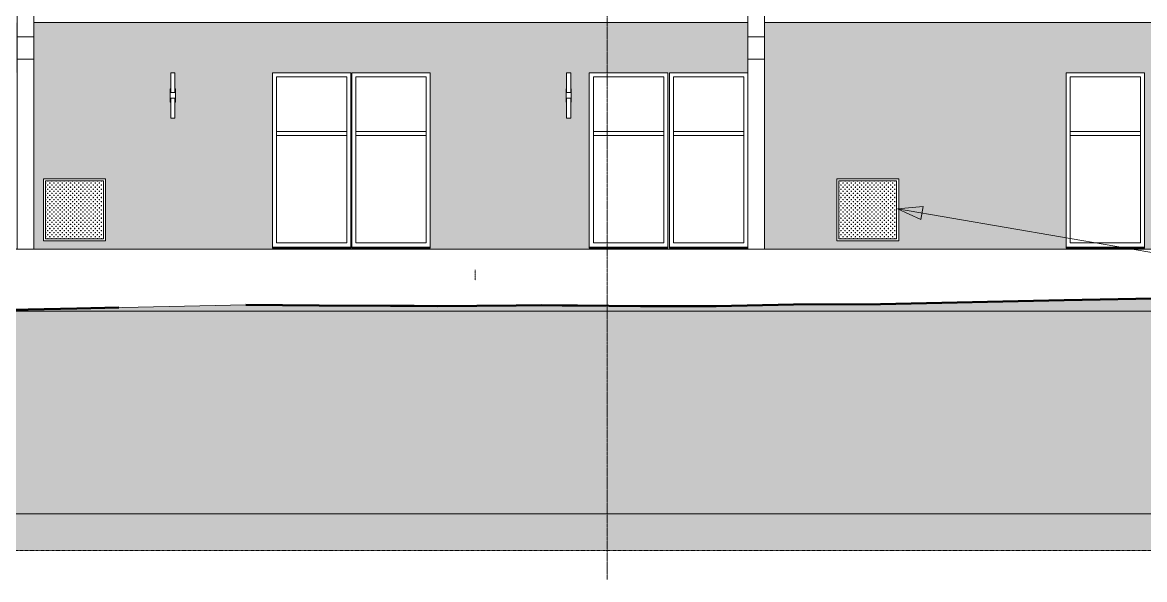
# Model space of a CAD drawing. Header units: inches. Extents: x 1747 to 7619, y -160 to 618.
# Drawn here: x 6418 to 6961, y -160 to 110 of the extents above; entities that cross this region are included whole.
import ezdxf

# ---------------------------------------------------------------- set-up
doc = ezdxf.new("R2010")
doc.units = ezdxf.units.IN
doc.header["$MEASUREMENT"] = 0
for name, pattern in [('Aligning Line 1_8_', [0.25, 0.125, -0.125]), ('Grid Line 1_2_', [0.875, 0.5, -0.125, 0.125, -0.125]), ('Hidden 1_8_', [0.1875, 0.125, -0.0625])]:
    doc.linetypes.add(name, pattern=pattern)
for name, color, linetype, lineweight in [('0-4', 10, 'Continuous', 5), ('A-CLNG', 13, 'Continuous', 13), ('A-DETL-HDLN-1', 7, 'Hidden 1_8_', 9), ('A-FLOR-LEVL-1', 51, 'Grid Line 1_2_', 9), ('A-GENM', 5, 'Continuous', 9), ('A-GLAZ', 151, 'Continuous', 13), ('A-GLAZ-1', 151, 'Continuous', 9), ('A-WALL', 113, 'Continuous', 13), ('A-WALL-PATT-1', 111, 'Continuous', 9), ('C-TOPO', 7, 'Continuous', 9), ('C-TOPO-1', 250, 'Continuous', 50), ('E-LITE-EQPM', 33, 'Continuous', 9), ('G-ANNO-SYMB', 111, 'Aligning Line 1_8_', 9), ('G-ANNO-SYMB-2', 147, 'Aligning Line 1_8_', 9), ('G-ANNO-TEXT', 231, 'Continuous', 9), ('S-GRID-1', 1, 'Grid Line 1_2_', 9)]:
    doc.layers.add(name, color=color, linetype=linetype, lineweight=lineweight)

# ---------------------------------------------------------------- blocks, each defined once
blk = doc.blocks.new('CTR - 2nd Phase_rvt-2-BUILDING ELEVATION - NORTH')
at = {"layer": 'A-FLOR-LEVL-1'}
for p, q in [((-12558.48, 0), (-9609.49, 0)), ((-12558.48, -30), (-9609.49, -30)), ((-12558.48, -128), (-9609.49, -128))]:
    blk.add_line(p, q, dxfattribs=at)
blk = doc.blocks.new('CTR  - Topography_rvt-2-BUILDING ELEVATION - NORTH')
at = {"layer": 'C-TOPO'}
h = blk.add_hatch(dxfattribs=at)
h.set_pattern_fill('FP_44', color=256, style=0, pattern_type=2)
h.set_pattern_definition([(0, (12, 0), (24, 24), [24, -24]), (0, (12, 9), (24, 24), [24, -24]), (0, (12, 18), (24, 24), [24, -24]), (90, (15, 21), (-24, 24), [24, -24]), (90, (24, 21), (-24, 24), [24, -24]), (90, (33, 21), (-24, 24), [24, -24])])
h.paths.add_polyline_path([(-11081.58, -145.91), (-9706.16, -145.91), (-9706.16, 4.74), (-9718.02, 4.58), (-9757.96, 2.29), (-9768.94, 2.2), (-9792.27, 0.09), (-9800.81, -1.14), (-9823.15, -1.14), (-9826.28, -1.52), (-9893.34, -4.3), (-9896.52, -5.01), (-9915.25, -12.61), (-9950.42, -20.49), (-9956.61, -23), (-10060.1, -17.59), (-10091.21, -21.29), (-10136.73, -22.07), (-10165.22, -22.67), (-10281.96, -24.6), (-10370.76, -26.59), (-10412.87, -26.71), (-10450.41, -27.55), (-10486.95, -27.6), (-10517.54, -27.24), (-10524.96, -27.24), (-10534.89, -27.12), (-10585.35, -27.54), (-10642.59, -27.26), (-10678.15, -26.98), (-10825.64, -29.97), (-10890.22, -30), (-12461.79, -30), (-12461.79, -145.91), (-11083.98, -145.91)], flags=0)
at = {"layer": 'A-FLOR-LEVL-1'}
for p, q in [((-12558.48, 0), (-9609.49, 0)), ((-12558.48, -128), (-9609.49, -128))]:
    blk.add_line(p, q, dxfattribs=at)
at = {"layer": 'C-TOPO'}
for p, q in [((-10783.67, 0), (-10818.99, 0)), ((-10783.67, 0), (-10731.31, 0)), ((-10674.82, 0), (-10731.31, 0)), ((-10674.82, 0), (-10601.9, 0)), ((-10519.66, 0), (-10601.9, 0)), ((-10519.66, 0), (-10445.05, 0)), ((-10389.1, 0), (-10445.05, 0)), ((-10389.1, 0), (-10338.22, 0)), ((-10279.72, 0), (-10338.22, 0)), ((-10279.72, 0), (-10223.79, 0)), ((-10759.96, -28.66), (-10678.15, -26.98)), ((-10642.59, -27.26), (-10678.15, -26.98)), ((-10547.26, -27.22), (-10534.89, -27.12)), ((-10534.89, -27.12), (-10524.96, -27.24)), ((-10450.41, -27.55), (-10412.87, -26.71)), ((-10370.76, -26.59), (-10412.87, -26.71)), ((-10281.96, -24.6), (-10370.76, -26.59)), ((-10281.96, -24.6), (-10165.22, -22.67)), ((-10824.23, -29.97), (-10759.96, -28.66)), ((-10642.59, -27.26), (-10608.1, -27.4)), ((-10608.1, -27.4), (-10596.55, -27.49)), ((-10585.35, -27.54), (-10596.55, -27.49)), ((-10547.26, -27.22), (-10585.35, -27.54)), ((-10517.54, -27.24), (-10524.96, -27.24)), ((-10486.95, -27.6), (-10517.54, -27.24)), ((-10486.95, -27.6), (-10473.28, -27.56)), ((-10450.41, -27.55), (-10473.28, -27.56))]:
    blk.add_line(p, q, dxfattribs=at)
at = {"layer": 'C-TOPO-1'}
for p, q in [((-10642.59, -27.26), (-10678.15, -26.98)), ((-10534.89, -27.12), (-10547.26, -27.22)), ((-10524.96, -27.24), (-10534.89, -27.12)), ((-10412.87, -26.71), (-10450.41, -27.55)), ((-10370.76, -26.59), (-10412.87, -26.71)), ((-10281.96, -24.6), (-10370.76, -26.59)), ((-10165.22, -22.67), (-10281.96, -24.6)), ((-10759.96, -28.66), (-10824.23, -29.97)), ((-10739.52, -28.24), (-10759.96, -28.66)), ((-10608.1, -27.4), (-10642.59, -27.26)), ((-10596.55, -27.49), (-10608.1, -27.4)), ((-10585.35, -27.54), (-10596.55, -27.49)), ((-10547.26, -27.22), (-10585.35, -27.54)), ((-10517.54, -27.24), (-10524.96, -27.24)), ((-10486.95, -27.6), (-10517.54, -27.24)), ((-10473.28, -27.56), (-10486.95, -27.6)), ((-10450.41, -27.55), (-10473.28, -27.56))]:
    blk.add_line(p, q, dxfattribs=at)
at = {"layer": 'G-ANNO-SYMB-2'}
blk.add_line((-9742.88, 0), (-12461.79, 0), dxfattribs=at)
blk = doc.blocks.new('CTR - 1st Phase - Common Walls_rvt-2-BUILDING ELEVATION - NORTH')
at = {"layer": 'A-DETL-HDLN-1'}
blk.add_line((-10567.04, -15.05), (-10567.04, -9.9), dxfattribs=at)
at = {"layer": 'A-FLOR-LEVL-1'}
for p, q in [((-12558.48, 0), (-9609.49, 0)), ((-12558.48, -30), (-9609.49, -30)), ((-12558.48, -128), (-9609.49, -128))]:
    blk.add_line(p, q, dxfattribs=at)
at = {"layer": 'G-ANNO-SYMB-2'}
blk.add_line((-9706.16, 0), (-12461.79, 0), dxfattribs=at)
blk = doc.blocks.new('_THE_ WINDOW _ DOOR - Window - 1st Floor-V26-BUILDING ELEVATION - NORTH')
at = {"layer": 'A-GLAZ'}
for p, q in [((-10242.99, 85.38), (-10281.01, 85.38)), ((-10281.01, 85.38), (-10281.01, 1)), ((-10279.01, 3), (-10279.01, 83.38)), ((-10279.01, 83.38), (-10244.99, 83.38)), ((-10244.99, 83.38), (-10244.99, 3)), ((-10242.99, 1), (-10242.99, 85.38)), ((-10279.01, 57), (-10279.01, 55)), ((-10244.99, 57), (-10279.01, 57)), ((-10279.01, 55), (-10244.99, 55)), ((-10244.99, 55), (-10244.99, 57)), ((-10281.01, 1), (-10242.99, 1)), ((-10281.01, 1), (-10281.01, 0.5)), ((-10281.01, 0.5), (-10242.99, 0.5)), ((-10244.99, 3), (-10279.01, 3)), ((-10242.99, 0.5), (-10242.99, 1))]:
    blk.add_line(p, q, dxfattribs=at)
blk = doc.blocks.new('_THE_ WINDOW _ DOOR - Window - 1st Floor-V27-BUILDING ELEVATION - NORTH')
at = {"layer": 'A-GLAZ'}
for p, q in [((-10434.99, 85.38), (-10473.01, 85.38)), ((-10473.01, 85.38), (-10473.01, 1)), ((-10471.01, 3), (-10471.01, 83.38)), ((-10471.01, 83.38), (-10436.99, 83.38)), ((-10436.99, 83.38), (-10436.99, 3)), ((-10471.01, 57), (-10471.01, 55)), ((-10436.99, 57), (-10471.01, 57)), ((-10471.01, 55), (-10436.99, 55)), ((-10436.99, 55), (-10436.99, 57)), ((-10473.01, 1), (-10434.99, 1)), ((-10473.01, 1), (-10473.01, 0.5)), ((-10473.01, 0.5), (-10434.99, 0.5)), ((-10436.99, 3), (-10471.01, 3))]:
    blk.add_line(p, q, dxfattribs=at)
blk = doc.blocks.new('077123 - Manufactured Gutters and Downspouts - 077123 - Manufactured Gutters and Downspouts-2024313-BUILDING ELEVATION - NORTH')
at = {"layer": 'A-GENM'}
for p, q in [((-10407.82, 413.51), (-10386.3, 413.51)), ((-10407.82, 413.51), (-10407.82, 395.11)), ((-10386.3, 413.51), (-10386.3, 395.11)), ((-10407.82, 395.11), (-10404.46, 384.1)), ((-10386.3, 395.11), (-10407.82, 395.11)), ((-10386.3, 395.11), (-10389.66, 384.1)), ((-10389.66, 384.1), (-10404.46, 384.1)), ((-10401.06, 384.1), (-10401.06, 371.1)), ((-10393.06, 365.5), (-10393.06, 384.1)), ((-10401.06, 371.1), (-10434.99, 358.75)), ((-10426.99, 353.15), (-10393.06, 365.5)), ((-10434.99, 358.75), (-10434.99, 353.15)), ((-10434.99, 102.78), (-10434.99, 353.15)), ((-10426.99, 353.15), (-10434.99, 353.15)), ((-10434.99, 353.15), (-10426.99, 353.15)), ((-10426.99, 353.15), (-10426.99, 102.78)), ((-10434.99, 91.91), (-10434.99, 102.78)), ((-10426.99, 102.78), (-10434.99, 102.78)), ((-10426.99, 102.78), (-10426.99, 91.91)), ((-10434.99, 0), (-10434.99, 91.91)), ((-10426.99, 91.91), (-10434.99, 91.91)), ((-10426.99, 91.91), (-10426.99, 0))]:
    blk.add_line(p, q, dxfattribs=at)
blk = doc.blocks.new('089100 - Louvers - Magic-Pak - 089100 - Louvers - Magic-Pak-2121265-BUILDING ELEVATION - NORTH')
at = {"layer": 'A-GLAZ-1'}
h = blk.add_hatch(dxfattribs=at)
h.set_pattern_fill('FP_66', color=256, style=0, pattern_type=2)
h.set_pattern_definition([(0, (-10760.977, 0), (1, 1), [0.5, -1.5]), (90, (-10760.727, -0.25), (-1, 1), [0.5, -1.5])])
h.paths.add_polyline_path([(-10750.29, 5), (-10746.98, 5), (-10746.98, 33), (-10774.98, 33), (-10774.98, 5), (-10755.67, 5)], flags=0)
at = {"layer": 'A-GLAZ'}
for p, q in [((-10745.98, 34), (-10775.98, 34)), ((-10775.98, 34), (-10775.98, 4)), ((-10774.98, 5), (-10774.98, 33)), ((-10774.98, 33), (-10746.98, 33)), ((-10746.98, 33), (-10746.98, 5)), ((-10745.98, 4), (-10745.98, 34)), ((-10775.98, 4), (-10745.98, 4)), ((-10746.98, 5), (-10774.98, 5))]:
    blk.add_line(p, q, dxfattribs=at)
blk = doc.blocks.new('VISA-OW2400-02-SASS - OW2400-L30K-MVOLT-V46-BUILDING ELEVATION - NORTH')
at = {"layer": 'E-LITE-EQPM'}
for p, q in [((-10215.59, 85.38), (-10213.59, 85.38)), ((-10215.59, 85.38), (-10215.59, 75.75)), ((-10213.59, 75.75), (-10213.59, 85.38)), ((-10215.84, 77.63), (-10215.59, 77.63)), ((-10215.84, 75.75), (-10215.84, 77.63)), ((-10213.59, 77.63), (-10213.34, 77.63)), ((-10213.34, 77.63), (-10213.34, 75.75)), ((-10215.84, 75.75), (-10213.34, 75.75)), ((-10215.84, 75.75), (-10215.84, 73)), ((-10213.34, 73), (-10215.84, 73)), ((-10215.84, 71.13), (-10215.84, 73)), ((-10215.84, 71.13), (-10215.59, 71.13)), ((-10215.59, 73), (-10215.59, 63.38)), ((-10213.59, 63.38), (-10213.59, 73)), ((-10213.34, 71.13), (-10213.59, 71.13)), ((-10213.34, 73), (-10213.34, 75.75)), ((-10213.34, 73), (-10213.34, 71.13)), ((-10213.59, 63.38), (-10215.59, 63.38))]:
    blk.add_line(p, q, dxfattribs=at)
blk = doc.blocks.new('_THE_ WINDOW _ DOOR - Window - 1st Floor-2113384-BUILDING ELEVATION - NORTH')
at = {"layer": 'A-GLAZ'}
for p, q in [((-10511.79, 85.38), (-10511.79, 1)), ((-10473.76, 85.38), (-10511.79, 85.38)), ((-10509.79, 83.38), (-10475.76, 83.38)), ((-10509.79, 3), (-10509.79, 83.38)), ((-10475.76, 83.38), (-10475.76, 3)), ((-10473.76, 1), (-10473.76, 85.38)), ((-10475.76, 57), (-10509.79, 57)), ((-10509.79, 57), (-10509.79, 55)), ((-10509.79, 55), (-10475.76, 55)), ((-10475.76, 55), (-10475.76, 57)), ((-10511.79, 1), (-10473.76, 1)), ((-10511.79, 1), (-10511.79, 0.5)), ((-10511.79, 0.5), (-10473.76, 0.5)), ((-10475.76, 3), (-10509.79, 3)), ((-10473.76, 0.5), (-10473.76, 1))]:
    blk.add_line(p, q, dxfattribs=at)

msp = doc.modelspace()

# ---------------------------------------------------------------- hatches: boundary and pattern name
at = {"layer": 'A-WALL-PATT-1'}
h = msp.add_hatch(dxfattribs=at)
h.set_pattern_fill('FP_62', color=256, style=0, pattern_type=2)
h.set_pattern_definition([(0, (5775.1587, -29.2), (0, 4), []), (90, (5775.159, -29.2), (-8, 8), [4, -28]), (90, (5791.159, -25.2), (-8, 8), [4, -28])])
h.paths.add_polyline_path([(6238.0463, 75.5), (6254.3098, 71.2614), (6240.3866, 74.8867)], flags=0)
h.paths.add_polyline_path([(6384.7463, 0.5), (6384.7463, -0.0826), (6385.2462, 0), (6415.4588, 0), (6415.4588, 0.5), (6385.2463, 0.5)], flags=0)
h.paths.add_polyline_path([(6184.8442, -19.8417), (6191.1213, -19.8417), (6191.1213, 36), (6193.6213, 36), (6193.6213, 85.375), (6231.6463, 85.375), (6231.6463, 73.832), (6238.0463, 75.5), (6277.0463, 65.2384), (6277.0463, 56.8187), (6249.4293, 70.0119), (6276.9372, 56.7493), (6254.3098, 50.7957), (6240.7697, 71.2901), (6254.0463, 50.767), (6231.6463, 50.767), (6231.6463, 36), (6308.4463, 36), (6308.4463, 85.375), (6346.4713, 85.375), (6346.4713, 0.5), (6329.7713, 0.5), (6329.7713, -0.75), (6380.7064, -0.75), (6383.7463, -0.2478), (6383.716, 10.5685), (6383.5968, 10.7422), (6383.5219, 10.9444), (6383.4963, 11.3785), (6383.5219, 35.3785), (6383.5968, 35.5807), (6383.8133, 35.8379), (6383.9963, 35.9455), (6384.1351, 35.9836), (6384.3576, 35.9836), (6384.5581, 35.917), (6384.6968, 35.8229), (6384.7767, 35.7544), (6384.8959, 35.5807), (6384.9708, 35.3785), (6384.9963, 35.1615), (6384.9708, 10.9444), (6384.8959, 10.7422), (6384.7463, 10.4645), (6384.7463, 0.5), (6385.2463, 0.5), (6385.2463, 85.375), (6415.4588, 85.375), (6415.4588, 109.625), (6116.2588, 109.625), (6116.2588, -17.5754), (6143.1213, -19.8417), (6170.9533, -19.8417)], flags=0)
h.paths.add_polyline_path([(6108.2588, -16.9091), (6108.2588, 109.625), (5809.0588, 109.625), (5809.0588, 101.375), (6039.6463, 101.375), (6039.6463, 0), (6018.6713, 0), (6018.6713, -4), (5953.4141, -4.0135), (6034.1455, -10.6975), (6069.0429, -12.6705), (6080.2459, -14.5762), (6098.7307, -16.1156)], flags=0)
h.paths.add_polyline_path([(5775.1588, -4), (5801.0588, -3.9606), (5801.0588, 109.625), (5775.1588, 109.625), (5775.1588, -3.9606)], flags=0)
h.paths.add_polyline_path([(7035.9213, -0.75), (7035.9213, 0.5), (6999.8338, 0.5), (6999.8338, 85.375), (7037.8588, 85.375), (7037.8588, 36), (7038.2338, 36), (7038.2338, 85.375), (7076.2588, 85.375), (7076.2588, 73.8874), (7076.4463, 73.9363), (7076.4463, 109.625), (6777.2463, 109.625), (6777.2463, 0), (6980.4467, 0), (6980.9463, -0.0813), (6980.916, 10.5685), (6980.7968, 10.7422), (6980.7219, 10.9444), (6980.6963, 11.3785), (6980.7219, 35.3785), (6980.7968, 35.5807), (6981.0133, 35.8379), (6981.1963, 35.9455), (6981.394, 35.9923), (6981.5576, 35.9836), (6981.7581, 35.917), (6981.8968, 35.8229), (6981.9767, 35.7544), (6982.0959, 35.5807), (6982.1708, 35.3785), (6982.1963, 35.1615), (6982.1708, 10.9444), (6982.0959, 10.7422), (6981.9463, 10.4588), (6981.9463, -0.2441), (6984.3749, -0.6395), (6984.397, -0.75), (7035.215, -0.75)], flags=0)
h.paths.add_polyline_path([(6507.7698, 0), (6769.2463, 0), (6769.2463, 0.5), (6731.2213, 0.5), (6731.2213, 85.375), (6769.2463, 85.375), (6769.2463, 109.625), (6423.4588, 109.625), (6423.4588, 0), (6500.8491, 0)], flags=0)
h.paths.add_polyline_path([(6163.3158, 0.5), (6135.8713, 0.5), (6135.8713, 85.375), (6173.8963, 85.375), (6173.8963, 0.5), (6168.6979, 0.5)], flags=0)
h.paths.add_polyline_path([(6615.4117, 0.5), (6577.4338, 0.5), (6577.4338, 85.375), (6615.4588, 85.375), (6615.4588, 0.5)], flags=0)
h.paths.add_polyline_path([(6572.3549, 0.5), (6539.0338, 0.5), (6539.0338, 85.375), (6577.0588, 85.375), (6577.0588, 0.5)], flags=0)
h.paths.add_polyline_path([(6723.0535, 0.5), (6692.4463, 0.5), (6692.4463, 85.375), (6730.4713, 85.375), (6730.4713, 0.5)], flags=0)
h.paths.add_polyline_path([(6959.8657, 0.5), (6923.2213, 0.5), (6923.2213, 85.375), (6961.2463, 85.375), (6961.2463, 0.5)], flags=0)
h.paths.add_polyline_path([(6448.5667, 4), (6428.2588, 4), (6428.2588, 34), (6458.2588, 34), (6458.2588, 4), (6453.9488, 4)], flags=0)
h.paths.add_polyline_path([(6830.6954, 4), (6812.2338, 4), (6812.2338, 34), (6842.2338, 34), (6842.2338, 4)], flags=0)
h.paths.add_polyline_path([(7076.2588, 36), (7076.4463, 36), (7076.4463, 50.767), (7076.2588, 50.767), (7076.2588, 43.3553)], flags=0)
h.paths.add_polyline_path([(7114.8463, 36), (7114.8463, 55.0415), (7098.7098, 50.7957), (7085.1697, 71.2901), (7098.4463, 50.767), (7084.4463, 50.767), (7084.4463, 36), (7110.5643, 36)], flags=0)
h.paths.add_polyline_path([(7152.8713, 36), (7194.1463, 36), (7194.1463, 109.625), (7084.4463, 109.625), (7084.4463, 74.9788), (7114.8463, 67.0156), (7114.8463, 85.375), (7152.8713, 85.375), (7152.8713, 47.35)], flags=0)
h.paths.add_polyline_path([(7114.8463, 59.8788), (7114.8463, 59.9801), (7091.1781, 71.2901), (7110.5643, 61.9433)], flags=0)
h.paths.add_polyline_path([(6297.4463, 63.375), (6297.4463, 71.125), (6297.1963, 71.125), (6297.1963, 77.625), (6297.4463, 77.625), (6297.4463, 85.375), (6299.4463, 85.375), (6299.4463, 77.625), (6299.6963, 77.625), (6299.6963, 71.125), (6299.4463, 71.125), (6299.4463, 63.375)], flags=0)
h.paths.add_polyline_path([(6491.8213, 63.375), (6489.8213, 63.375), (6489.8213, 71.125), (6489.5713, 71.125), (6489.5713, 77.625), (6489.8213, 77.625), (6489.8213, 85.375), (6491.8213, 85.375), (6491.8213, 77.625), (6492.0713, 77.625), (6492.0713, 71.125), (6491.8213, 71.125)], flags=0)
h.paths.add_polyline_path([(6990.6463, 63.375), (6988.6463, 63.375), (6988.6463, 71.125), (6988.3963, 71.125), (6988.3963, 77.625), (6988.6463, 77.625), (6988.6463, 85.375), (6990.6463, 85.375), (6990.6463, 77.625), (6990.8963, 77.625), (6990.8963, 71.125), (6990.6463, 71.125), (6990.6463, 64.3845)], flags=0)
h.paths.add_polyline_path([(6683.4463, 63.375), (6681.4463, 63.375), (6681.4463, 71.125), (6681.1963, 71.125), (6681.1963, 77.625), (6681.4463, 77.625), (6681.4463, 85.375), (6683.4463, 85.375), (6683.4463, 77.625), (6683.6963, 77.625), (6683.6963, 71.125), (6683.4463, 71.125)], flags=0)
h.paths.add_polyline_path([(6231.6463, 65.6068), (6235.2749, 71.2901), (6231.6463, 65.7783)], flags=0)
h.paths.add_polyline_path([(7076.2588, 65.9353), (7076.4463, 66.2251), (7076.4463, 66.3859), (7076.2588, 66.1011)], flags=0)
h.paths.add_polyline_path([(7114.8463, 66.975), (7114.8463, 67.0088), (7110.5643, 68.1017)], flags=0)
h.paths.add_polyline_path([(5792.0588, 75.375), (5790.0588, 75.375), (5790.0588, 83.125), (5789.8088, 83.125), (5789.8088, 89.625), (5790.0588, 89.625), (5790.0588, 97.375), (5792.0588, 97.375), (5792.0588, 89.625), (5792.3088, 89.625), (5792.3088, 83.125), (5792.0588, 83.125)], flags=0)
at = {"layer": 'G-ANNO-TEXT'}
msp.add_hatch(color=256, dxfattribs=at).paths.add_polyline_path([(6841.6227, 19.5679), (6852.9048, 14.3668), (6853.9938, 20.7047)], flags=0)

# ---------------------------------------------------------------- linework, layer by layer
at = {"layer": 'A-CLNG'}
for p, q in [((6769.2463, 109.625), (6423.4588, 109.625)), ((7076.4463, 109.625), (6777.2463, 109.625))]:
    msp.add_line(p, q, dxfattribs=at)
at = {"layer": 'A-FLOR-LEVL-1'}
for p, q in [((4646.5044, 0), (7593.9954, 0)), ((4646.5044, -30), (7593.9954, -30)), ((4646.5044, -128), (7593.9954, -128))]:
    msp.add_line(p, q, dxfattribs=at)
at = {"layer": 'A-WALL'}
for p, q in [((6428.2588, 4), (6428.2588, 34)), ((6428.2588, 34), (6458.2588, 34)), ((6458.2588, 34), (6458.2588, 4)), ((6812.2338, 4), (6812.2338, 34)), ((6812.2338, 34), (6842.2338, 34)), ((6842.2338, 34), (6842.2338, 4)), ((6458.2588, 4), (6428.2588, 4)), ((6539.0338, 0.5), (6539.0338, 1)), ((6577.0588, 0.5), (6539.0338, 0.5)), ((6577.0588, 1), (6577.0588, 0.5)), ((6577.4338, 0.5), (6577.4338, 1)), ((6615.4588, 0.5), (6577.4338, 0.5)), ((6615.4588, 1), (6615.4588, 0.5)), ((6692.4463, 0.5), (6692.4463, 1)), ((6730.4713, 0.5), (6692.4463, 0.5)), ((6730.4713, 1), (6730.4713, 0.5)), ((6731.2213, 0.5), (6731.2213, 1)), ((6769.2463, 0.5), (6731.2213, 0.5)), ((6842.2338, 4), (6812.2338, 4)), ((6923.2213, 0.5), (6923.2213, 1)), ((6961.2463, 0.5), (6923.2213, 0.5)), ((6961.2463, 1), (6961.2463, 0.5))]:
    msp.add_line(p, q, dxfattribs=at)
at = {"layer": 'G-ANNO-SYMB'}
for p, q in [((7498.075, 0), (4742.443, 0)), ((7497.9954, -145.8387), (4742.443, -145.8387))]:
    msp.add_line(p, q, dxfattribs=at)
at = {"layer": 'G-ANNO-TEXT'}
for p, q in [((6853.9938, 20.7047), (6841.6227, 19.5679)), ((6841.6227, 19.5679), (6852.9048, 14.3668)), ((6841.6227, 19.5679), (7331.0933, -64.5385)), ((6852.9048, 14.3668), (6853.9938, 20.7047))]:
    msp.add_line(p, q, dxfattribs=at)
at = {"layer": 'S-GRID-1'}
msp.add_line((6701.0463, -159.8356), (6701.0463, 470.5), dxfattribs=at)

# ---------------------------------------------------------------- block references
at = {"layer": '0-4'}
for name in ['CTR - 2nd Phase_rvt-2-BUILDING ELEVATION - NORTH', 'CTR - 1st Phase - Common Walls_rvt-2-BUILDING ELEVATION - NORTH', 'CTR  - Topography_rvt-2-BUILDING ELEVATION - NORTH']:
    msp.add_blockref(name, (17204.2357, 0), dxfattribs=at)
at = {"layer": 'A-GENM'}
for p in [(16850.4482, 0), (17204.2357, 0)]:
    msp.add_blockref('077123 - Manufactured Gutters and Downspouts - 077123 - Manufactured Gutters and Downspouts-2024313-BUILDING ELEVATION - NORTH', p, dxfattribs=at)
at = {"layer": 'A-GLAZ'}
for name, p in [('_THE_ WINDOW _ DOOR - Window - 1st Floor-V26-BUILDING ELEVATION - NORTH', (16820.0482, 0)), ('_THE_ WINDOW _ DOOR - Window - 1st Floor-V26-BUILDING ELEVATION - NORTH', (16858.4482, 0)), ('_THE_ WINDOW _ DOOR - Window - 1st Floor-2113384-BUILDING ELEVATION - NORTH', (17204.2357, 0)), ('_THE_ WINDOW _ DOOR - Window - 1st Floor-V27-BUILDING ELEVATION - NORTH', (17204.2357, 0)), ('_THE_ WINDOW _ DOOR - Window - 1st Floor-V26-BUILDING ELEVATION - NORTH', (17204.2357, 0)), ('089100 - Louvers - Magic-Pak - 089100 - Louvers - Magic-Pak-2121265-BUILDING ELEVATION - NORTH', (17204.2357, 0)), ('089100 - Louvers - Magic-Pak - 089100 - Louvers - Magic-Pak-2121265-BUILDING ELEVATION - NORTH', (17588.2107, 0))]:
    msp.add_blockref(name, p, dxfattribs=at)
at = {"layer": 'E-LITE-EQPM'}
for p in [(16705.4107, 0), (16897.0357, 0)]:
    msp.add_blockref('VISA-OW2400-02-SASS - OW2400-L30K-MVOLT-V46-BUILDING ELEVATION - NORTH', p, dxfattribs=at)

doc.saveas('drawing.dxf')
